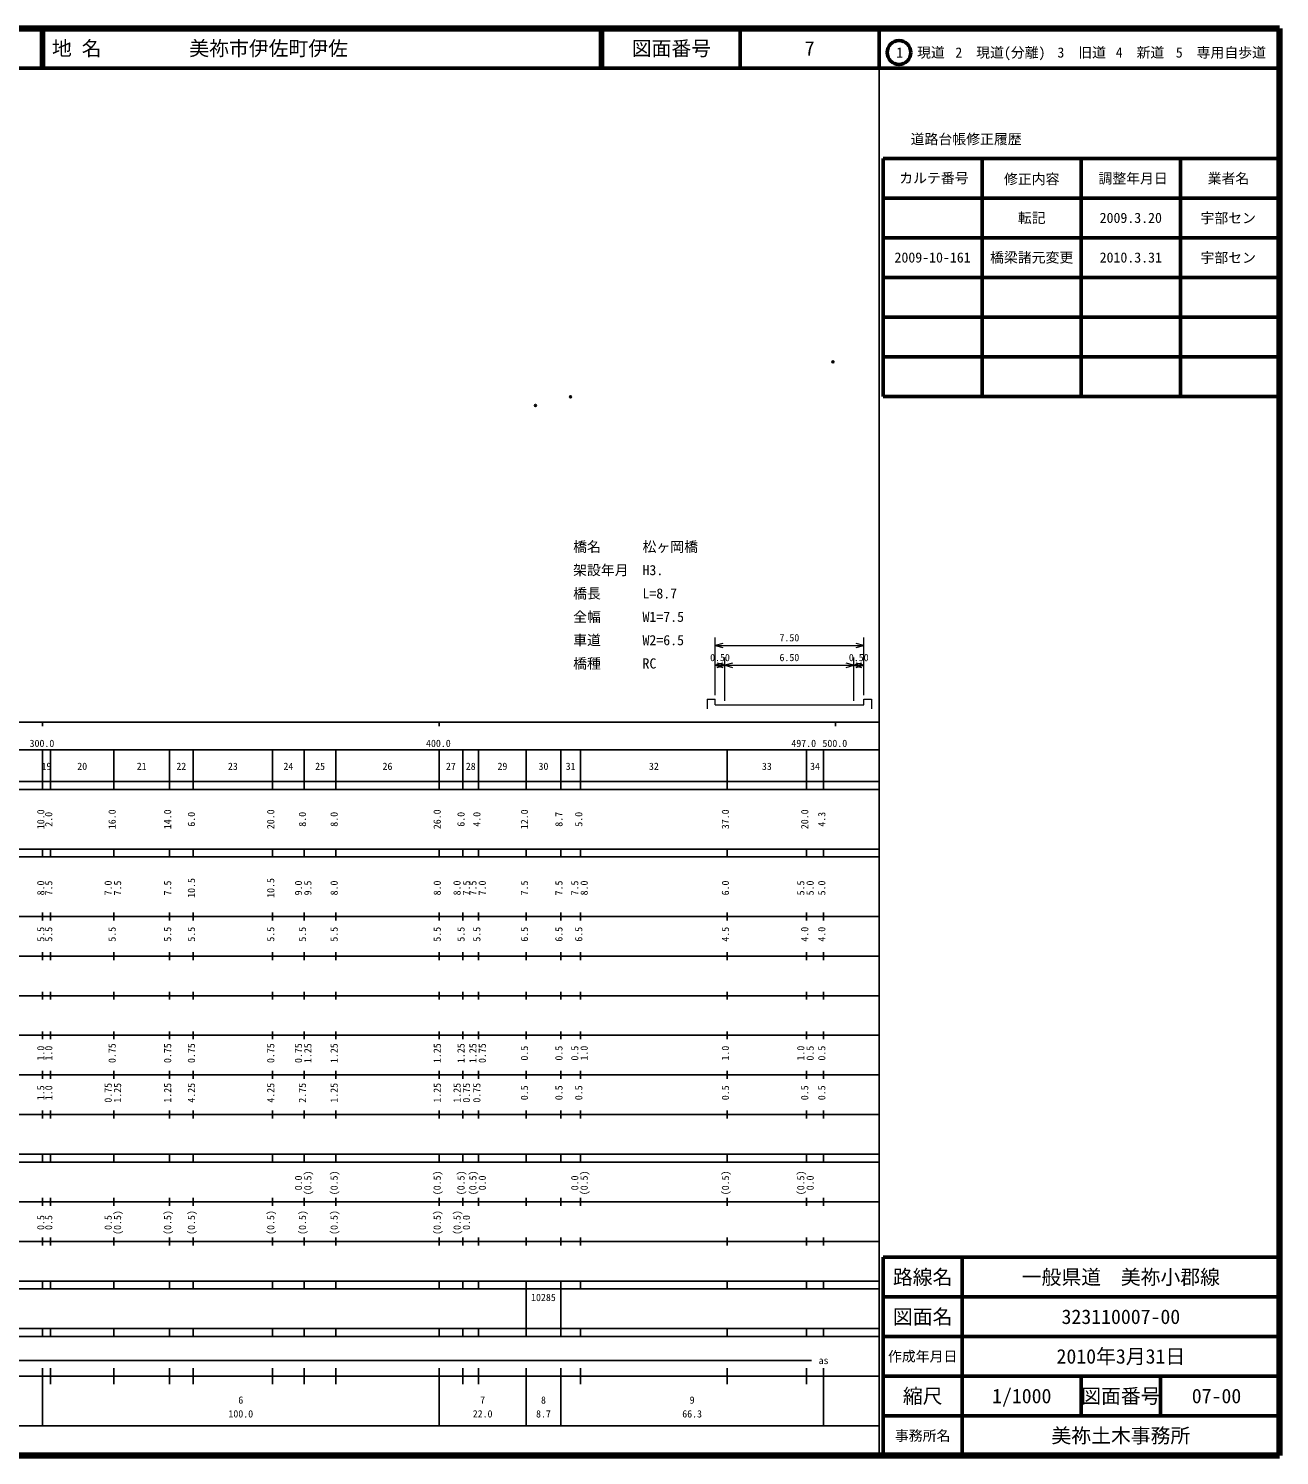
# Model space of a CAD drawing. Units: millimetres on the paper, with parts at other scales. Extents: x 40 to 680, y 20 to 380.
# Drawn here: x 364.5 to 680, y 20 to 380 of the extents above; entities that cross this region are included whole.
import ezdxf
from ezdxf.enums import TextEntityAlignment as Align

# ---------------------------------------------------------------- set-up
doc = ezdxf.new("R2010")
doc.units = ezdxf.units.MM
doc.header["$PDMODE"] = 32
doc.header["$PDSIZE"] = 0.5
doc.layers.add('S-OTRS', color=6, linetype='Continuous')
doc.layers.add('S-TTL-TXT', color=7, linetype='Continuous')
for name, color, linetype, lineweight in [('S-STR-HTXT', 7, 'Continuous', 13), ('S-TTL', 2, 'Continuous', 140), ('S-TTL-BAND', 7, 'Continuous', 25), ('S-TTL-FRAM', 2, 'Continuous', 50), ('S-TTL-LINE', 7, 'Continuous', 50)]:
    doc.layers.add(name, color=color, linetype=linetype, lineweight=lineweight)
doc.styles.add('ＭＳ ゴシック', font='')
doc.styles.get('ＭＳ ゴシック').set_extended_font_data('MS Gothic')

msp = doc.modelspace()

# ---------------------------------------------------------------- linework, layer by layer
at = {"layer": 'S-OTRS'}
for p in [(567.377, 295.893), (492.326, 284.916), (501.185, 287.095)]:
    msp.add_point(p, dxfattribs=at)
at = {"layer": 'S-STR-HTXT'}
for p, q in [((537.63, 211.848), (537.63, 226.348)), ((539.562, 224.865), (537.63, 224.348)), ((537.63, 224.348), (575.13, 224.348)), ((537.63, 224.348), (539.562, 223.83)), ((575.13, 224.348), (573.198, 224.865)), ((573.198, 223.83), (575.13, 224.348)), ((575.13, 211.848), (575.13, 226.348)), ((539.562, 219.865), (537.63, 219.348)), ((540.13, 219.348), (538.198, 219.865)), ((540.13, 210.348), (540.13, 221.348)), ((542.062, 219.865), (540.13, 219.348)), ((572.63, 219.348), (570.698, 219.865)), ((572.63, 210.348), (572.63, 221.348)), ((574.562, 219.865), (572.63, 219.348)), ((575.13, 219.348), (573.198, 219.865)), ((537.63, 219.348), (540.13, 219.348)), ((537.63, 219.348), (539.562, 218.83)), ((538.198, 218.83), (540.13, 219.348)), ((540.13, 219.348), (572.63, 219.348)), ((540.13, 219.348), (542.062, 218.83)), ((570.698, 218.83), (572.63, 219.348)), ((572.63, 219.348), (575.13, 219.348)), ((572.63, 219.348), (574.562, 218.83)), ((573.198, 218.83), (575.13, 219.348)), ((535.63, 210.848), (537.63, 210.848)), ((535.63, 210.848), (535.63, 208.348)), ((537.63, 209.348), (537.63, 210.848)), ((537.63, 209.348), (540.13, 209.348)), ((540.13, 209.348), (572.63, 209.348)), ((572.63, 209.348), (575.13, 209.348)), ((575.13, 209.348), (575.13, 210.848)), ((575.13, 210.848), (577.13, 210.848)), ((577.13, 210.848), (577.13, 208.348))]:
    msp.add_line(p, q, dxfattribs=at)
at = {"layer": 'S-TTL'}
for p, q in [((680, 380), (40, 380)), ((680, 20), (680, 380)), ((40, 20), (680, 20))]:
    msp.add_line(p, q, dxfattribs=at)
at = {"layer": 'S-TTL-BAND'}
for p, q in [((579, 20), (579, 370)), ((40, 205), (579, 205)), ((368, 205), (368, 204)), ((468, 205), (468, 204)), ((568, 205), (568, 204)), ((68, 198), (579, 198)), ((368, 188), (368, 198)), ((370, 188), (370, 198)), ((386, 188), (386, 198)), ((400, 188), (400, 198)), ((406, 188), (406, 198)), ((426, 188), (426, 198)), ((434, 188), (434, 198)), ((442, 188), (442, 198)), ((468, 188), (468, 198)), ((474, 188), (474, 198)), ((478, 188), (478, 198)), ((490, 188), (490, 198)), ((498.7, 188), (498.7, 198)), ((503.7, 188), (503.7, 198)), ((540.7, 188), (540.7, 198)), ((560.7, 188), (560.7, 198)), ((565, 188), (565, 198)), ((40, 190), (579, 190)), ((40, 188), (579, 188)), ((40, 173), (579, 173)), ((368, 171), (368, 173)), ((370, 171), (370, 173)), ((386, 171), (386, 173)), ((400, 171), (400, 173)), ((406, 171), (406, 173)), ((426, 171), (426, 173)), ((434, 171), (434, 173)), ((442, 171), (442, 173)), ((468, 171), (468, 173)), ((474, 171), (474, 173)), ((478, 171), (478, 173)), ((490, 171), (490, 173)), ((498.7, 171), (498.7, 173)), ((503.7, 171), (503.7, 173)), ((540.7, 171), (540.7, 173)), ((560.7, 171), (560.7, 173)), ((565, 171), (565, 173)), ((40, 171), (579, 171)), ((40, 156), (579, 156)), ((368, 155), (368, 157)), ((370, 155), (370, 157)), ((386, 155), (386, 157)), ((400, 155), (400, 157)), ((406, 155), (406, 157)), ((426, 155), (426, 157)), ((434, 155), (434, 157)), ((442, 155), (442, 157)), ((468, 155), (468, 157)), ((474, 155), (474, 157)), ((478, 155), (478, 157)), ((490, 155), (490, 157)), ((498.7, 155), (498.7, 157)), ((503.7, 155), (503.7, 157)), ((540.7, 155), (540.7, 157)), ((560.7, 155), (560.7, 157)), ((565, 155), (565, 157)), ((46, 146), (579, 146)), ((368, 145), (368, 147)), ((370, 145), (370, 147)), ((386, 145), (386, 147)), ((400, 145), (400, 147)), ((406, 145), (406, 147)), ((426, 145), (426, 147)), ((434, 145), (434, 147)), ((442, 145), (442, 147)), ((468, 145), (468, 147)), ((474, 145), (474, 147)), ((478, 145), (478, 147)), ((490, 145), (490, 147)), ((498.7, 145), (498.7, 147)), ((503.7, 145), (503.7, 147)), ((540.7, 145), (540.7, 147)), ((560.7, 145), (560.7, 147)), ((565, 145), (565, 147)), ((368, 135), (368, 137)), ((370, 135), (370, 137)), ((386, 135), (386, 137)), ((400, 135), (400, 137)), ((406, 135), (406, 137)), ((426, 135), (426, 137)), ((434, 135), (434, 137)), ((442, 135), (442, 137)), ((468, 135), (468, 137)), ((474, 135), (474, 137)), ((478, 135), (478, 137)), ((490, 135), (490, 137)), ((498.7, 135), (498.7, 137)), ((503.7, 135), (503.7, 137)), ((540.7, 135), (540.7, 137)), ((560.7, 135), (560.7, 137)), ((565, 135), (565, 137)), ((52, 136), (579, 136)), ((46, 126), (579, 126)), ((368, 125), (368, 127)), ((370, 125), (370, 127)), ((386, 125), (386, 127)), ((400, 125), (400, 127)), ((406, 125), (406, 127)), ((426, 125), (426, 127)), ((434, 125), (434, 127)), ((442, 125), (442, 127)), ((468, 125), (468, 127)), ((474, 125), (474, 127)), ((478, 125), (478, 127)), ((490, 125), (490, 127)), ((498.7, 125), (498.7, 127)), ((503.7, 125), (503.7, 127)), ((540.7, 125), (540.7, 127)), ((560.7, 125), (560.7, 127)), ((565, 125), (565, 127)), ((52, 116), (579, 116)), ((368, 115), (368, 117)), ((370, 115), (370, 117)), ((386, 115), (386, 117)), ((400, 115), (400, 117)), ((406, 115), (406, 117)), ((426, 115), (426, 117)), ((434, 115), (434, 117)), ((442, 115), (442, 117)), ((468, 115), (468, 117)), ((474, 115), (474, 117)), ((478, 115), (478, 117)), ((490, 115), (490, 117)), ((498.7, 115), (498.7, 117)), ((503.7, 115), (503.7, 117)), ((540.7, 115), (540.7, 117)), ((560.7, 115), (560.7, 117)), ((565, 115), (565, 117)), ((46, 106), (579, 106)), ((368, 105), (368, 107)), ((370, 105), (370, 107)), ((386, 105), (386, 107)), ((400, 105), (400, 107)), ((406, 105), (406, 107)), ((426, 105), (426, 107)), ((434, 105), (434, 107)), ((442, 105), (442, 107)), ((468, 105), (468, 107)), ((474, 105), (474, 107)), ((478, 105), (478, 107)), ((490, 105), (490, 107)), ((498.7, 105), (498.7, 107)), ((503.7, 105), (503.7, 107)), ((540.7, 105), (540.7, 107)), ((560.7, 105), (560.7, 107)), ((565, 105), (565, 107)), ((40, 96), (579, 96)), ((40, 94), (579, 94)), ((368, 94), (368, 96)), ((370, 94), (370, 96)), ((386, 94), (386, 96)), ((400, 94), (400, 96)), ((406, 94), (406, 96)), ((426, 94), (426, 96)), ((434, 94), (434, 96)), ((442, 94), (442, 96)), ((468, 94), (468, 96)), ((474, 94), (474, 96)), ((478, 94), (478, 96)), ((490, 94), (490, 96)), ((498.7, 94), (498.7, 96)), ((503.7, 94), (503.7, 96)), ((540.7, 94), (540.7, 96)), ((560.7, 94), (560.7, 96)), ((565, 94), (565, 96)), ((49, 84), (579, 84)), ((368, 83), (368, 85)), ((370, 83), (370, 85)), ((386, 83), (386, 85)), ((400, 83), (400, 85)), ((406, 83), (406, 85)), ((426, 83), (426, 85)), ((434, 83), (434, 85)), ((442, 83), (442, 85)), ((468, 83), (468, 85)), ((474, 83), (474, 85)), ((478, 83), (478, 85)), ((490, 83), (490, 85)), ((498.7, 83), (498.7, 85)), ((503.7, 83), (503.7, 85)), ((540.7, 83), (540.7, 85)), ((560.7, 83), (560.7, 85)), ((565, 83), (565, 85)), ((40, 74), (579, 74)), ((368, 73), (368, 75)), ((370, 73), (370, 75)), ((386, 73), (386, 75)), ((400, 73), (400, 75)), ((406, 73), (406, 75)), ((426, 73), (426, 75)), ((434, 73), (434, 75)), ((442, 73), (442, 75)), ((468, 73), (468, 75)), ((474, 73), (474, 75)), ((478, 73), (478, 75)), ((490, 73), (490, 75)), ((498.7, 73), (498.7, 75)), ((503.7, 73), (503.7, 75)), ((540.7, 73), (540.7, 75)), ((560.7, 73), (560.7, 75)), ((565, 73), (565, 75)), ((40, 64), (579, 64)), ((40, 62), (579, 62)), ((368, 62), (368, 64)), ((370, 62), (370, 64)), ((386, 62), (386, 64)), ((400, 62), (400, 64)), ((406, 62), (406, 64)), ((426, 62), (426, 64)), ((434, 62), (434, 64)), ((442, 62), (442, 64)), ((468, 62), (468, 64)), ((474, 62), (474, 64)), ((478, 62), (478, 64)), ((490, 62), (490, 64)), ((490, 52), (490, 62)), ((498.7, 62), (498.7, 64)), ((498.7, 52), (498.7, 62)), ((503.7, 62), (503.7, 64)), ((540.7, 62), (540.7, 64)), ((560.7, 62), (560.7, 64)), ((565, 62), (565, 64)), ((40, 52), (579, 52)), ((368, 50), (368, 52)), ((370, 50), (370, 52)), ((386, 50), (386, 52)), ((400, 50), (400, 52)), ((406, 50), (406, 52)), ((426, 50), (426, 52)), ((434, 50), (434, 52)), ((442, 50), (442, 52)), ((468, 50), (468, 52)), ((474, 50), (474, 52)), ((478, 50), (478, 52)), ((490, 50), (490, 52)), ((498.7, 50), (498.7, 52)), ((503.7, 50), (503.7, 52)), ((540.7, 50), (540.7, 52)), ((560.7, 50), (560.7, 52)), ((565, 50), (565, 52)), ((40, 50), (579, 50)), ((71, 44), (562, 44)), ((40, 40), (579, 40)), ((368, 27.5), (368, 42)), ((370, 38), (370, 42)), ((386, 38), (386, 42)), ((400, 38), (400, 42)), ((406, 38), (406, 42)), ((426, 38), (426, 42)), ((434, 38), (434, 42)), ((442, 38), (442, 42)), ((468, 27.5), (468, 42)), ((474, 38), (474, 42)), ((478, 38), (478, 42)), ((490, 27.5), (490, 42)), ((498.7, 27.5), (498.7, 42)), ((503.7, 38), (503.7, 42)), ((540.7, 38), (540.7, 42)), ((560.7, 38), (560.7, 42)), ((565, 27.5), (565, 42)), ((68, 27.5), (579, 27.5))]:
    msp.add_line(p, q, dxfattribs=at)
at = {"layer": 'S-TTL-FRAM'}
for p, q in [((580, 347.197), (580, 287.197)), ((580, 347.197), (680, 347.197)), ((580, 287.197), (680, 287.197)), ((680, 70), (580, 70)), ((580, 70), (580, 20))]:
    msp.add_line(p, q, dxfattribs=at)
at = {"layer": 'S-TTL-LINE'}
for p, q in [((367.75, 380), (367.75, 370)), ((368.25, 380), (368.25, 370)), ((508.747, 380), (508.747, 370)), ((509.247, 380), (509.247, 370)), ((543.997, 380), (543.997, 370)), ((579, 380), (579, 370)), ((40, 370), (680, 370)), ((605, 347.197), (605, 287.197)), ((630, 347.197), (630, 287.197)), ((655, 347.197), (655, 287.197)), ((580, 337.197), (680, 337.197)), ((580, 327.197), (680, 327.197)), ((580, 317.197), (680, 317.197)), ((580, 307.197), (680, 307.197)), ((580, 297.197), (680, 297.197)), ((600, 70), (600, 20)), ((680, 60), (580, 60)), ((680, 50), (580, 50)), ((680, 40), (580, 40)), ((630, 40), (630, 30)), ((650, 40), (650, 30)), ((680, 30), (580, 30))]:
    msp.add_line(p, q, dxfattribs=at)
msp.add_circle((584.031, 373.958), 3, dxfattribs=at)

# ---------------------------------------------------------------- texts
at = {"layer": 'S-STR-HTXT', "style": 'ＭＳ ゴシック'}
for s, p in [('橋名\u3000\u3000\u3000松ヶ岡橋', (501.831, 247.216)), ('架設年月\u3000H3.', (501.831, 241.325)), ('橋長\u3000\u3000\u3000L=8.7', (501.831, 235.434)), ('全幅\u3000\u3000\u3000W1=7.5', (501.831, 229.543)), ('車道\u3000\u3000\u3000W2=6.5', (501.831, 223.652)), ('橋種\u3000\u3000\u3000RC', (501.831, 217.761))]:
    msp.add_text(s, height=2.566, dxfattribs=at).set_placement(p, align=Align.BOTTOM_LEFT)
for s, p in [('7.50', (556.38, 224.848)), ('0.50', (538.88, 219.848)), ('6.50', (556.38, 219.848)), ('0.50', (573.88, 219.848))]:
    msp.add_text(s, height=1.833, dxfattribs=at).set_placement(p, align=Align.BOTTOM_CENTER)
at = {"layer": 'S-TTL-BAND', "style": 'ＭＳ ゴシック'}
for s, p in [('300.0', (367.844, 198.195)), ('400.0', (467.844, 198.195)), ('497.0', (560, 198.195)), ('500.0', (567.844, 198.195)), ('19', (369, 192.405)), ('20', (378, 192.405)), ('21', (393, 192.405)), ('22', (403, 192.405)), ('23', (416, 192.405)), ('24', (430, 192.405)), ('25', (438, 192.405)), ('26', (455, 192.405)), ('27', (471, 192.405)), ('28', (476, 192.405)), ('29', (484, 192.405)), ('30', (494.35, 192.405)), ('31', (501.2, 192.405)), ('32', (522.2, 192.405)), ('33', (550.7, 192.405)), ('34', (562.85, 192.405)), ('as', (565, 42.5)), ('6', (418, 32.523)), ('7', (479, 32.523)), ('8', (494.35, 32.523)), ('9', (531.85, 32.523)), ('100.0', (418, 29.033)), ('22.0', (479, 29.033)), ('8.7', (494.35, 29.033)), ('66.3', (531.85, 29.033))]:
    msp.add_text(s, height=1.833, dxfattribs=at).set_placement(p, align=Align.BOTTOM_CENTER)
for s, p in [('10.0', (369, 180.5)), ('2.0', (371, 180.5)), ('16.0', (387, 180.5)), ('14.0', (401, 180.5)), ('6.0', (407, 180.5)), ('20.0', (427, 180.5)), ('8.0', (435, 180.5)), ('8.0', (443, 180.5)), ('26.0', (469, 180.5)), ('6.0', (475, 180.5)), ('4.0', (479, 180.5)), ('12.0', (491, 180.5)), ('8.7', (499.7, 180.5)), ('5.0', (504.7, 180.5)), ('37.0', (541.7, 180.5)), ('20.0', (561.7, 180.5)), ('4.3', (566, 180.5)), ('8.0', (369, 163.174)), ('7.5', (371, 163.174)), ('7.0', (386, 163.174)), ('7.5', (388.37, 163.174)), ('7.5', (401, 163.174)), ('10.5', (407, 163.174)), ('10.5', (427, 163.174)), ('9.0', (434, 163.174)), ('9.5', (436.37, 163.174)), ('8.0', (443, 163.174)), ('8.0', (469, 163.174)), ('8.0', (474, 163.174)), ('7.5', (476.37, 163.174)), ('7.5', (478, 163.174)), ('7.0', (480.37, 163.174)), ('7.5', (491, 163.174)), ('7.5', (499.7, 163.174)), ('7.5', (503.7, 163.174)), ('8.0', (506.07, 163.174)), ('6.0', (541.7, 163.174)), ('5.5', (560.7, 163.174)), ('5.0', (563.07, 163.174)), ('5.0', (566, 163.174)), ('5.5', (369, 151.5)), ('5.5', (371, 151.5)), ('5.5', (387, 151.5)), ('5.5', (401, 151.5)), ('5.5', (407, 151.5)), ('5.5', (427, 151.5)), ('5.5', (435, 151.5)), ('5.5', (443, 151.5)), ('5.5', (469, 151.5)), ('5.5', (475, 151.5)), ('5.5', (479, 151.5)), ('6.5', (491, 151.5)), ('6.5', (499.7, 151.5)), ('6.5', (504.7, 151.5)), ('4.5', (541.7, 151.5)), ('4.0', (561.7, 151.5)), ('4.0', (566, 151.5)), ('1.0', (369, 121.5)), ('1.0', (371, 121.5)), ('0.75', (387, 121.5)), ('0.75', (401, 121.5)), ('0.75', (407, 121.5)), ('0.75', (427, 121.5)), ('0.75', (434, 121.5)), ('1.25', (436.37, 121.5)), ('1.25', (443, 121.5)), ('1.25', (469, 121.5)), ('1.25', (475, 121.5)), ('1.25', (478, 121.5)), ('0.75', (480.37, 121.5)), ('0.5', (491, 121.5)), ('0.5', (499.7, 121.5)), ('0.5', (503.7, 121.5)), ('1.0', (506.07, 121.5)), ('1.0', (541.7, 121.5)), ('1.0', (560.7, 121.5)), ('0.5', (563.07, 121.5)), ('0.5', (566, 121.5)), ('1.5', (369, 111.5)), ('1.0', (371, 111.5)), ('0.75', (386, 111.5)), ('1.25', (388.37, 111.5)), ('1.25', (401, 111.5)), ('4.25', (407, 111.5)), ('4.25', (427, 111.5)), ('2.75', (435, 111.5)), ('1.25', (443, 111.5)), ('1.25', (469, 111.5)), ('1.25', (474, 111.5)), ('0.75', (476.37, 111.5)), ('0.75', (479, 111.5)), ('0.5', (491, 111.5)), ('0.5', (499.7, 111.5)), ('0.5', (504.7, 111.5)), ('0.5', (541.7, 111.5)), ('0.5', (561.7, 111.5)), ('0.5', (566, 111.5)), ('0.0', (434, 88.764)), ('(0.5)', (436.37, 88.764)), ('(0.5)', (443, 88.764)), ('(0.5)', (469, 88.764)), ('(0.5)', (475, 88.764)), ('(0.5)', (478, 88.764)), ('0.0', (480.37, 88.764)), ('0.0', (503.7, 88.764)), ('(0.5)', (506.07, 88.764)), ('(0.5)', (541.7, 88.764)), ('(0.5)', (560.7, 88.764)), ('0.0', (563.07, 88.764)), ('0.5', (369, 78.764)), ('0.5', (371, 78.764)), ('0.5', (386, 78.764)), ('(0.5)', (388.37, 78.764)), ('(0.5)', (401, 78.764)), ('(0.5)', (407, 78.764)), ('(0.5)', (427, 78.764)), ('(0.5)', (435, 78.764)), ('(0.5)', (443, 78.764)), ('(0.5)', (469, 78.764)), ('(0.5)', (474, 78.764)), ('0.0', (476.37, 78.764))]:
    msp.add_text(s, height=1.833, rotation=90, dxfattribs=at).set_placement(p, align=Align.BOTTOM_CENTER)
msp.add_text('10285', height=1.833, dxfattribs=at).set_placement((491.225, 58.405), align=Align.BOTTOM_LEFT)
at = {"layer": 'S-TTL-TXT', "style": 'ＭＳ ゴシック'}
for s, p in [('地 名', (370.38, 375)), ('美祢市伊佐町伊佐', (405.024, 375))]:
    msp.add_text(s, height=3.666, dxfattribs=at).set_placement(p, align=Align.MIDDLE_LEFT)
for s, height, p in [('図面番号', 3.666, (526.622, 375)), ('7', 3.666, (561.497, 375)), ('1\u3000現道', 2.566, (589.448, 373.958)), ('2\u3000現道(分離)', 2.566, (609.619, 373.958)), ('3\u3000旧道', 2.566, (630.121, 373.958)), ('4\u3000新道', 2.566, (644.824, 373.958)), ('5\u3000専用自歩道', 2.566, (665.228, 373.958)), ('道路台帳修正履歴', 2.566, (600.968, 352.113)), ('カルテ番号', 2.566, (592.839, 342.277)), ('修正内容', 2.566, (617.509, 342.023)), ('調整年月日', 2.566, (643.089, 342.197)), ('業者名', 2.566, (667.134, 342.197)), ('転記', 2.566, (617.5, 332.245)), ('2009.3.20', 2.566, (642.5, 332.245)), ('宇部セン', 2.566, (667.077, 332.189)), ('2009-10-161', 2.566, (592.5, 322.245)), ('橋梁諸元変更', 2.566, (617.5, 322.245)), ('2010.3.31', 2.566, (642.5, 322.245)), ('宇部セン', 2.566, (667.077, 322.189)), ('路線名', 3.666, (590, 65)), ('路線名', 3.666, (590, 65)), ('一般県道\u3000美祢小郡線', 3.666, (640, 65)), ('図面名', 3.666, (590, 55)), ('図面名', 3.666, (590, 55)), ('323110007-00', 3.666, (640, 55)), ('2010年3月31日', 3.666, (640, 45)), ('作成年月日', 2.566, (590, 45)), ('作成年月日', 2.566, (590, 45)), ('縮尺', 3.666, (590, 35)), ('縮尺', 3.666, (590, 35)), ('1/1000', 3.666, (615, 35)), ('図面番号', 3.666, (640, 35)), ('図面番号', 3.666, (640, 35)), ('07-00', 3.666, (664.125, 35)), ('事務所名', 2.566, (590, 25)), ('事務所名', 2.566, (590, 25)), ('美祢土木事務所', 3.666, (640, 25))]:
    msp.add_text(s, height=height, dxfattribs=at).set_placement(p, align=Align.MIDDLE_CENTER)

doc.saveas('drawing.dxf')
